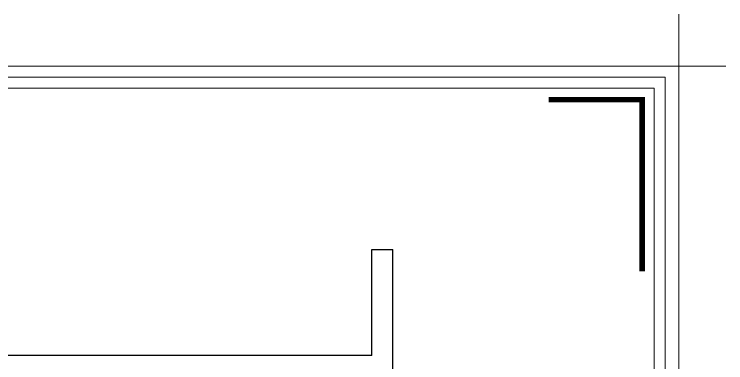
# Model space of a CAD drawing. Header units: inches. Extents: x 0 to 535, y -174 to 989.
# Drawn here: x 374.49 to 388.01, y 105.25 to 111.87 of the extents above; entities that cross this region are included whole.
import ezdxf

# ---------------------------------------------------------------- set-up
doc = ezdxf.new("R2010")
doc.units = ezdxf.units.IN
doc.header["$MEASUREMENT"] = 0
for name, color, linetype, lineweight in [('1', 1, 'Continuous', 9), ('dimension', 21, 'Continuous', 9), ('kadr02$0$AEOCLG', 4, 'Continuous', 9), ('text', 54, 'Continuous', 15), ('wall', 51, 'Continuous', 25)]:
    doc.layers.add(name, color=color, linetype=linetype, lineweight=lineweight)

# ---------------------------------------------------------------- blocks, each defined once
blk = doc.blocks.new('DSF')
at = {"layer": '1'}
for points in [[(7.414, -15.269), (20.122, -15.269), (20.122, 13.908), (-0.322, 13.908), (-0.322, -15.269), (7.414, -15.269)], [(19.917, -13.558), (19.917, 13.702), (-0.117, 13.702), (-0.117, -13.558)]]:
    blk.add_lwpolyline(points, dxfattribs=at)
at = {"layer": 'dimension', "const_width": 0.103}
blk.add_lwpolyline([(17.91, 13.481), (19.687, 13.481), (19.687, 10.225)], dxfattribs=at)
at = {"layer": 'kadr02$0$AEOCLG'}
blk.add_lwpolyline([(20.381, 15.105), (20.381, 14.117), (21.276, 14.117)], dxfattribs=at)
blk.add_lwpolyline([(20.381, 14.117), (-0.619, 14.117), (-0.619, -15.583), (20.381, -15.583)], close=True, dxfattribs=at)

msp = doc.modelspace()

# ---------------------------------------------------------------- linework, layer by layer
at = {"layer": 'wall'}
for p, q in [((381.282, 105.394), (381.282, 107.405)), ((381.282, 107.405), (381.682, 107.405)), ((381.682, 90.715), (381.682, 107.405)), ((381.282, 105.394), (373.162, 105.394))]:
    msp.add_line(p, q, dxfattribs=at)

# ---------------------------------------------------------------- block references
at = {"layer": 'text', "linetype": 'Continuous'}
msp.add_blockref('DSF', (366.736, 96.767), dxfattribs=at)

doc.saveas('drawing.dxf')
